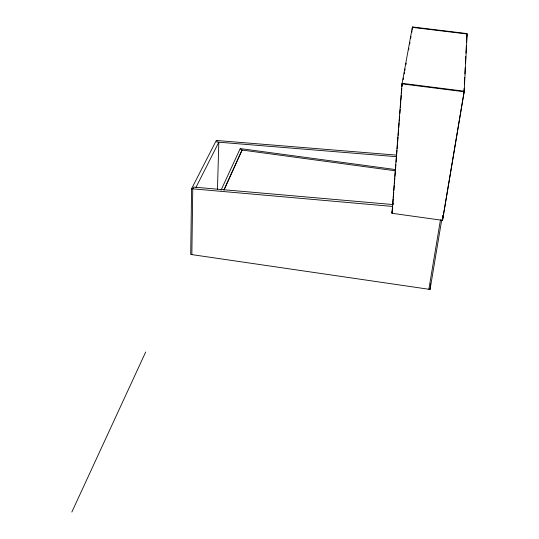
<?xml version="1.0" encoding="UTF-8"?>
<svg xmlns="http://www.w3.org/2000/svg" width="539" height="539" viewBox="0 0 539 539"><rect width="100%" height="100%" fill="white"/><g stroke="black" fill="none" stroke-linecap="round" stroke-linejoin="round"><path stroke-width="0.81" d="M396.603 155.124L216.301 140.463L191.581 188.738L190.712 254.442L430.061 289.43L441.717 219.932M191.85 254.603L192.76 188.839L193.649 187.1L392.769 204.537M217.466 189.162L218.827 142.202L196.007 187.302M224.002 190.2L242.072 150.051L395.06 170.748M463.877 93.092L464.14 88.106M464.355 83.949L464.699 77.299M464.867 73.971L465.218 67.321M465.433 63.164L465.777 56.514M465.952 53.193L466.336 45.707M466.511 42.386L466.855 35.736M464.167 91.751L467.158 33.586L412.423 26.95L402.006 83.868L391.947 213.282L442.526 220.336L464.167 91.751L402.006 83.868M442.526 220.336L464.194 91.206L402.107 83.329L401.872 86.368M442.762 217.183L442.89 215.519M442.849 218.066L443.038 215.566M392.048 212.656L392.702 206.888M392.507 208.121L392.635 206.444L191.581 188.738M392.763 204.773L393.221 198.925M393.349 197.247L393.739 192.234M393.874 190.563L394.265 185.544M394.393 183.873L394.844 178.018M394.979 176.347L395.37 171.328M395.498 169.657L395.889 164.644M396.084 162.131L396.408 157.954M396.542 156.283L396.994 150.428M397.128 148.757L397.519 143.738M397.647 142.067L398.038 137.054M398.166 135.377L398.624 129.528M398.752 127.858L399.143 122.838M399.271 121.167L399.662 116.148M399.857 113.641L400.187 109.464M400.315 107.787L400.773 101.938M400.901 100.267L401.292 95.248M401.42 93.577L401.811 88.558M412.214 29.456L412.423 26.95M430.061 289.43L430.277 286.937M430.418 285.272L430.56 283.608M392.978 204.8L393.241 203.156M391.947 213.282L392.709 208.539M466.451 38.208L467.138 34.011L412.342 27.368M428.869 289.254L440.464 219.818M401.959 86.301L402.417 83.814M403.165 79.671L403.468 78.02M404.223 73.877L404.526 72.219M404.829 70.562L405.126 68.911M405.88 64.768L406.184 63.11M408.596 49.864L408.899 48.207M409.653 44.07L409.95 42.413M410.705 38.269L411.008 36.618M411.762 32.475L412.065 30.817M224.015 189.681L242.072 150.051M221.064 190.166L240.205 148.582L395.633 169.59M71.842 512.05L145.678 352.034M217.392 140.551L216.638 142.02L396.529 156.681M240.205 148.582L242.051 150.549"/></g></svg>
